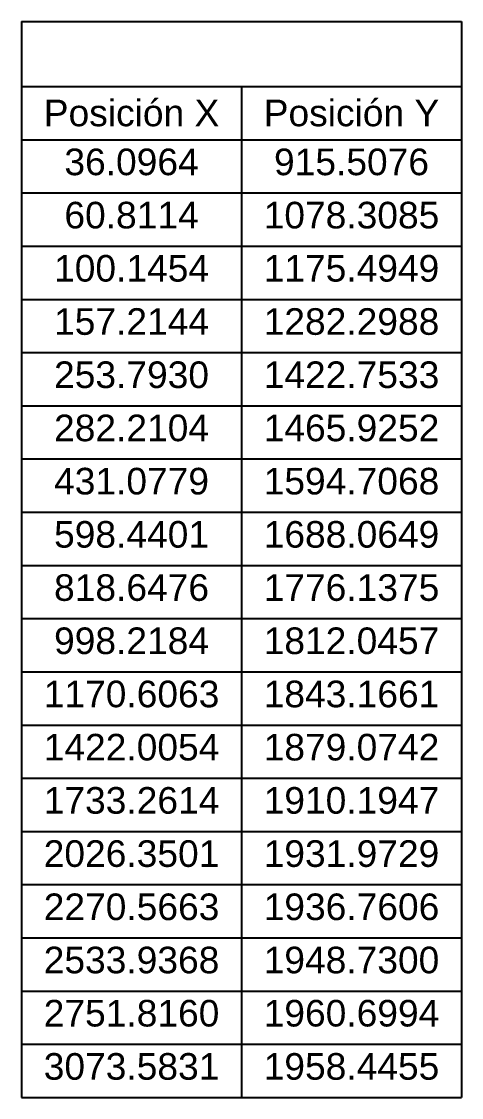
# Model space of a CAD drawing. Header units: millimetres. Extents: x -2667 to 16947, y -838 to 5834.
# Drawn here: x 4293 to 4367.4, y -709.6 to -527.6 of the extents above; entities that cross this region are included whole.
import ezdxf

# ---------------------------------------------------------------- set-up
doc = ezdxf.new("R2010")
doc.units = ezdxf.units.MM
doc.styles.get("Standard").update_dxf_attribs({"font": 'arial.ttf'})

# ---------------------------------------------------------------- blocks, each defined once
blk = doc.blocks.new('*T7')
at = {"color": 0, "linetype": 'ByBlock', "lineweight": -2, "transparency": 16777216}
for p, q in [((0, 0), (74.43, 0)), ((0, 0), (0, -182)), ((74.43, 0), (74.43, -182)), ((0, -11), (74.43, -11)), ((37.22, -11), (37.22, -182)), ((0, -20), (74.43, -20)), ((0, -29), (74.43, -29)), ((0, -38), (74.43, -38)), ((0, -47), (74.43, -47)), ((0, -56), (74.43, -56)), ((0, -65), (74.43, -65)), ((0, -74), (74.43, -74)), ((0, -83), (74.43, -83)), ((0, -92), (74.43, -92)), ((0, -101), (74.43, -101)), ((0, -110), (74.43, -110)), ((0, -119), (74.43, -119)), ((0, -128), (74.43, -128)), ((0, -137), (74.43, -137)), ((0, -146), (74.43, -146)), ((0, -155), (74.43, -155)), ((0, -164), (74.43, -164)), ((0, -173), (74.43, -173)), ((0, -182), (74.43, -182))]:
    blk.add_line(p, q, dxfattribs=at)
at = {"color": 0, "transparency": 16777216, "char_height": 4.5, "width": 34.2166}
for s, insert, attachment_point in [('Posición X', (18.61, -15.5), 5), ('Posición Y', (55.82, -15.5), 5), ('36.0964', (18.61, -21.5), 2), ('915.5076', (55.82, -21.5), 2), ('60.8114', (18.61, -30.5), 2), ('1078.3085', (55.82, -30.5), 2), ('100.1454', (18.61, -39.5), 2), ('1175.4949', (55.82, -39.5), 2), ('157.2144', (18.61, -48.5), 2), ('1282.2988', (55.82, -48.5), 2), ('253.7930', (18.61, -57.5), 2), ('1422.7533', (55.82, -57.5), 2), ('282.2104', (18.61, -66.5), 2), ('1465.9252', (55.82, -66.5), 2), ('431.0779', (18.61, -75.5), 2), ('1594.7068', (55.82, -75.5), 2), ('598.4401', (18.61, -84.5), 2), ('1688.0649', (55.82, -84.5), 2), ('818.6476', (18.61, -93.5), 2), ('1776.1375', (55.82, -93.5), 2), ('998.2184', (18.61, -102.5), 2), ('1812.0457', (55.82, -102.5), 2), ('1170.6063', (18.61, -111.5), 2), ('1843.1661', (55.82, -111.5), 2), ('1422.0054', (18.61, -120.5), 2), ('1879.0742', (55.82, -120.5), 2), ('1733.2614', (18.61, -129.5), 2), ('1910.1947', (55.82, -129.5), 2), ('2026.3501', (18.61, -138.5), 2), ('1931.9729', (55.82, -138.5), 2), ('2270.5663', (18.61, -147.5), 2), ('1936.7606', (55.82, -147.5), 2), ('2533.9368', (18.61, -156.5), 2), ('1948.7300', (55.82, -156.5), 2), ('2751.8160', (18.61, -165.5), 2), ('1960.6994', (55.82, -165.5), 2), ('3073.5831', (18.61, -174.5), 2), ('1958.4455', (55.82, -174.5), 2)]:
    blk.add_mtext(s, dxfattribs=dict(at, insert=insert, attachment_point=attachment_point))

msp = doc.modelspace()

# ---------------------------------------------------------------- block references
msp.add_blockref('*T7', (4292.99, -527.64))

doc.saveas('drawing.dxf')
